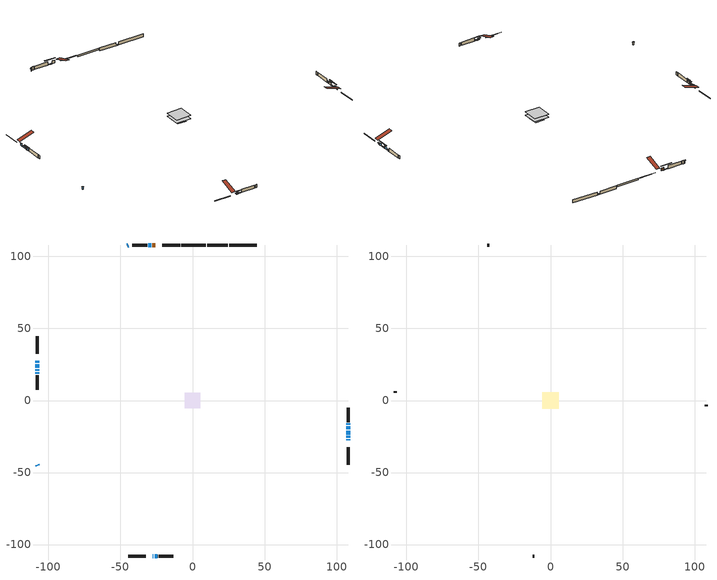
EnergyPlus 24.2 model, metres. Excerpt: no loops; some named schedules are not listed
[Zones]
conditioned space
 floor adiabatic (AdiabaticFloorConstruction): -5.52,-5.52 -5.52,5.52 5.52,5.52 5.52,-5.52 z0.39
 floor foundation (Slab1 construction): -3.34,-3.34 -3.34,3.34 3.34,3.34 3.34,-3.34 z-1.88
 floor foundation (Slab1 construction 1): -2.86,-2.86 -2.86,2.86 2.86,2.86 2.86,-2.86 z-1.88
 floor foundation (Slab1 construction 2): -3.13,-3.13 -3.13,3.13 3.13,3.13 3.13,-3.13 z-0.81
 wall outside (RimJoist1 construction): -8.58,107.93 -20.96,107.93 / -44.7,-107.93 -32.33,-107.93 / -107.93,44.7 -107.93,32.33 / 107.93,-44.7 107.93,-32.33 z0.39:0.69
 wall outside (AdiabaticWallConstruction 1): -25.73,107.93 -27.86,107.93 z0.39:2.42
 wall outside (AdiabaticWallConstruction): 107.93,-27.55 107.93,-26.85 z0.39:1.09; -44.7,107.93 -45.23,107.4 / -107.93,27.55 -107.93,26.2 / -107.93,-44.7 -107.4,-45.23 z0.39:2.04; -27.56,-107.93 -27.07,-107.93 z0.39:0.63; -26.15,-107.93 -24.29,-107.93 z0.39:1.02; 107.93,-25.92 107.93,-24.62 z0.39:1.76; 107.93,-23.69 107.93,-20.84 / -28.79,107.93 -30.64,107.93 z0.39:0.9; -107.93,25.27 -107.93,22.72 z0.39:1.29; 107.93,-19.91 107.93,-17.91 z0.39:2.01; 107.93,-16.98 107.93,-15.94 z0.39:1.44; -107.93,21.79 -107.93,20.64 z0.39:2.14; -107.93,19.71 -107.93,18.41 z0.39:2.07
 wall outside (Wall1 construction): -31.57,107.93 -41.71,107.93 / -23.36,-107.93 -13.23,-107.93 / -107.93,17.48 -107.93,7.34 / 107.93,-15.01 107.93,-4.88 z0.39:2.83
 wall foundation (FoundationWall1 construction): 44.7,107.93 25.38,107.93 z-1.88:0.39
 wall foundation (FoundationWall2 construction): 10.23,107.93,-1.88 10.23,107.93,0.39 23.03,107.93,0.39 23.03,107.93,-1.3 24.46,107.93,-1.3 24.46,107.93,-1.88
 wall foundation (FoundationWall3 construction): 9.3,107.93 -7.65,107.93 z-0.81:0.39
 window (WindowConstruction 11): 107.93,-27.55 107.93,-26.85 z0.39:1.09
 window (WindowConstruction 5): -44.7,107.93 -45.23,107.4 z0.39:2.04
 window (WindowConstruction 6): -107.93,27.55 -107.93,26.2 z0.39:2.04
 window (WindowConstruction 7): -107.93,-44.7 -107.4,-45.23 z0.39:2.04
 window (WindowConstruction 8): -27.55,-107.93 -27.08,-107.93 z0.39:0.63
 window (WindowConstruction 9): -26.15,-107.93 -24.29,-107.93 z0.39:1.02
 window (WindowConstruction 10): 107.93,-25.92 107.93,-24.62 z0.39:1.76
 window (WindowConstruction 12): 107.93,-23.69 107.93,-20.84 z0.39:0.9
 window (WindowConstruction): -107.93,25.27 -107.93,22.72 z0.39:1.29
 window (WindowConstruction 13): -28.79,107.93 -30.64,107.93 z0.39:0.9
 window (WindowConstruction 1): 107.93,-19.91 107.93,-17.91 z0.39:2.01
 window (WindowConstruction 2): 107.93,-16.98 107.93,-15.94 z0.39:1.44
 window (WindowConstruction 3): -107.93,21.79 -107.93,20.64 z0.39:2.14
 window (WindowConstruction 4): -107.93,19.71 -107.93,18.41 z0.39:2.07
 door (Door): -25.73,107.93 -27.86,107.93 z0.39:2.42
 ceiling adiabatic (AdiabaticFloorConstruction): 5.52,-5.52 5.52,5.52 -5.52,5.52 -5.52,-5.52 z0.39
attic - vented
 floor to conditioned space (Floor1 construction Reversed): -5.69,-5.69 -5.69,5.69 5.69,5.69 5.69,-5.69 z2.83
 wall outside (Wall2 construction): -42.63,107.93 -43.78,107.93 / -12.3,-107.93 -11.16,-107.93 / -107.93,6.41 -107.93,5.27 / 107.93,-3.95 107.93,-2.81 z0.39:2.83
 roof outside (Roof1 construction): -24.81,107.93,2.83 -24.81,96.84,6.52 -21.88,96.84,6.52 -21.88,107.93,2.83; -28.48,-107.93,2.83 -28.48,-96.84,6.52 -31.4,-96.84,6.52 -31.4,-107.93,2.83; -107.93,28.48,2.83 -96.84,28.48,6.52 -96.84,31.4,6.52 -107.93,31.4,2.83; 107.93,-28.48,2.83 96.84,-28.48,6.52 96.84,-31.4,6.52 107.93,-31.4,2.83
shading: 107.93,-26.45 107.93,-27.95 108.53,-27.95 108.53,-26.45 z1.49; -45.37,107.26 -44.56,108.07 -44.84,108.35 -45.65,107.54 z2.24; -107.93,25.9 -107.93,27.85 -108.13,27.85 -108.13,25.9 z2.34; -107.26,-45.37 -108.07,-44.56 -108.35,-44.84 -107.54,-45.65 z2.24; -26.28,-107.93 -28.35,-107.93 -28.35,-108.43 -26.28,-108.43 z1.43; -22.59,-107.93 -27.85,-107.93 -27.85,-108.43 -22.59,-108.43 z2.72; 107.93,-24.42 107.93,-26.12 108.43,-26.12 108.43,-24.42 z1.96; 107.93,-18.24 107.93,-26.29 108.43,-26.29 108.43,-18.24 z3.5; -107.93,22.52 -107.93,25.47 -108.43,25.47 -108.43,22.52 z1.49; -33.84,107.93 -25.59,107.93 -25.59,108.33 -33.84,108.33 z4.1; 107.93,-17.71 107.93,-20.11 108.43,-20.11 108.43,-17.71 z2.21; 107.93,-15.74 107.93,-17.18 108.43,-17.18 108.43,-15.74 z1.64; -107.93,19.84 -107.93,22.59 -108.33,22.59 -108.33,19.84 z2.94; -107.93,17.31 -107.93,20.81 -108.33,20.81 -108.33,17.31 z3.17
[Building]
Building 1: Terrain=Suburbs
[Site:Location]
Charlottetown AP_PE: Latitude {deg}=46.29; Longitude {deg}=-63.12; Time Zone {hr}=-4; Elevation {m}=48; Keep Site Location Information=Yes
[Site:GroundTemperature:Shallow]
1.81207, -0.126142, -0.281361, 0.638419, 4.33082, 8.00603, 11.1922, 13.2106, 13.3821, 11.7405, 8.63552, 5.07305
[Site:WaterMainsTemperature]
Calculation Method=Schedule; Temperature Schedule=mains temperature schedule
[Material] Roughness=Rough; Thermal Absorptance=0.9
Name | Thickness {m} | Conductivity {W/m-K} | Density {kg/m3} | Specific Heat {J/kg-K} | Solar Absorptance | Visible Absorptance
asphalt or fiberglass shingles | 0.00635 | 0.162714 | 1121.4 | 1465.45 | 0.4 | 0.4
ceiling loosefill ins | 0.254 | 0.0480833 | 16.02 | 1046.75 | 0.7 | 0.7
ceiling stud and cavity | 0.1397 | 0.178285 | 65.682 | 1177.47 | 0.7 | 0.7
concrete 4.0 in. | 0.1016 | 1.803125 | 2242.8 | 837.4 | 0.7 | 0.7
concrete 8.0 in. | 0.2032 | 1.803125 | 2242.8 | 837.4 | 0.7 | 0.7
door material | 0.04445 | 0.053851 | 512.64 | 1214.23 | 0.7 | 0.7
exterior vertical ins | 0.0460229 | 0.029427 | 32.04 | 1214.23 | 0.7 | 0.7
floor covering | 0.0127 | 0.0433444 | 54.468 | 1339.84 | 0.6 | 0.6
floor rigid ins; wall rigid ins 1 | 0.512978 | 0.029427 | 32.04 | 1214.23 | 0.7 | 0.7
floor stud and cavity | 0.1397 | 1.75129 | 37.0049 | 1207.88 | 0.7 | 0.7
furniture material conditioned space 1 | 0.1524 | 0.115458 | 640.8 | 1214.23 | 0.6 | 0.6
gypsum board | 0.0127 | 0.160291 | 801 | 837.4 | 0.6 | 0.6
gypsum board 1 | 0.0127 | 0.160291 | 801 | 837.4 | 0.7 | 0.7
osb sheathing 0.5 in. | 0.0127 | 0.115458 | 512.64 | 1214.23 | 0.7 | 0.7
osb sheathing 0.75 in. | 0.01905 | 0.115458 | 512.64 | 1214.23 | 0.7 | 0.7
rim joist stud and cavity | 0.0508 | 0.177588 | 50.32683 | 1063.81 | 0.6 | 0.6
wall rigid ins | 0.051816 | 0.029427 | 32.04 | 1214.23 | 0.7 | 0.7
wall stud and cavity | 0.1397 | 0.390845 | 139.0536 | 1170.24 | 0.7 | 0.7
wall stud and cavity 1 | 0.0889 | 6.1454 | 50.32683 | 1063.81 | 0.6 | 0.6
wall stud and cavity 2 | 0.0889 | 0.380278 | 52.3479 | 1209.89 | 0.7 | 0.7
wall stud and cavity 3 | 0.0889 | 0.391764 | 83.0341 | 1211.67 | 0.7 | 0.7
wood siding | 0.0254 | 0.102417 | 544.68 | 1172.36 | 0.4 | 0.4
wood siding 1 | 0.00254 | 0.102417 | 544.68 | 1172.36 | 0.4 | 0.4
wood siding 2; wood siding 3; wood siding 4 | 0.0254 | 0.102417 | 544.68 | 1172.36 | 0.7 | 0.7
[WindowMaterial:SimpleGlazingSystem]
Name | U-Factor {W/m2-K} | Solar Heat Gain Coefficient
WindowMaterial | 3.068959 | 0.65
WindowMaterial 1 | 2.10881 | 0.54
WindowMaterial 10 | 2.98209 | 0.6
WindowMaterial 11 | 2.26609 | 0.41
WindowMaterial 12 | 2.20079 | 0.47
WindowMaterial 2 | 2.10143 | 0.54
WindowMaterial 3 | 3.08997 | 0.54
WindowMaterial 4 | 3.04681 | 0.68
WindowMaterial 5 | 2.958238 | 0.57
WindowMaterial 6 | 2.91622 | 0.63
WindowMaterial 7 | 3.10643 | 0.35
WindowMaterial 8 | 2.15991 | 0.5
WindowMaterial 9 | 2.92587 | 0.61
[Construction]
AdiabaticFloorConstruction: floor stud and cavity, floor rigid ins, osb sheathing 0.75 in., floor covering
AdiabaticWallConstruction: wood siding 3, wall rigid ins 1, wall stud and cavity 2, gypsum board
AdiabaticWallConstruction 1: wood siding 4, wall rigid ins 1, wall stud and cavity 2, gypsum board
Door: door material
Floor1 construction Reversed: gypsum board, ceiling stud and cavity, ceiling loosefill ins
FoundationWall1 construction; FoundationWall3 construction: concrete 8.0 in.
FoundationWall2 construction: concrete 8.0 in., gypsum board 1
furniture construction conditioned space 1: furniture material conditioned space 1
PartitionWallConstruction: gypsum board, wall stud and cavity 3, gypsum board
RimJoist1 construction: wood siding 2, rim joist stud and cavity
Roof1 construction: asphalt or fiberglass shingles
Slab1 construction; Slab1 construction 1; Slab1 construction 2: concrete 4.0 in.
Wall1 construction: wood siding, wall rigid ins, osb sheathing 0.5 in., wall stud and cavity, gypsum board
Wall2 construction: wood siding 1, wall stud and cavity 1
WindowConstruction: WindowMaterial
WindowConstruction 1: WindowMaterial 1
WindowConstruction 10: WindowMaterial 9
WindowConstruction 11: WindowMaterial 10
WindowConstruction 12: WindowMaterial 11
WindowConstruction 13: WindowMaterial 12
WindowConstruction 2: WindowMaterial 2
WindowConstruction 3: WindowMaterial 3
WindowConstruction 4: WindowMaterial 4
WindowConstruction 5; WindowConstruction 7: WindowMaterial 5
WindowConstruction 6: WindowMaterial 6
WindowConstruction 8: WindowMaterial 7
WindowConstruction 9: WindowMaterial 8
[Zone] Multiplier=1; Part of Total Floor Area=Yes
Name | Volume {m3}
attic - vented | 77.67
conditioned space | 563.3
[Space]
Name | Zone | Volume {m3}
attic - vented 1 | attic - vented | 77.67
conditioned space 1 | conditioned space | 563.3
[ZoneInfiltration:EffectiveLeakageArea]
infil attic - vented 1: Zone or Space=attic - vented 1; Schedule=Always On Discrete; Effective Air Leakage Area {cm2}=4638.81; Stack Coefficient=0.000426482; Wind Coefficient=1.39531e-05
[ZoneMixing]
whole house fan mix: Zone or Space=attic - vented; Schedule=Always On Continuous; Design Flow Rate Calculation Method=Flow/Zone; Design Flow Rate {m3/s}=0; Source Zone or Space=conditioned space
[SurfaceProperty:ExposedFoundationPerimeter] Exposed Perimeter Calculation Method=TotalExposedPerimeter
Name | Total Exposed Perimeter {m}
Slab1 | 19.32
Slab1 1 | 14.23
Slab1 2 | 16.95
[InternalMass] Zone or ZoneList=conditioned space; Space or SpaceList=conditioned space 1
Name | Construction | Surface Area {m2}
furniture mass conditioned space 1 | furniture construction conditioned space 1 | 95.3601
partition wall mass | PartitionWallConstruction | 238.4
[Lights]
interior lighting: Zone or ZoneList or Space or SpaceList=conditioned space 1; Schedule=interior lighting schedule; Design Level Calculation Method=LightingLevel; Lighting Level {W}=343.2; Return Air Fraction=0; Fraction Radiant=0.6; Fraction Visible=0.2; Fraction Replaceable=1
[People]
occupants: Zone or ZoneList or Space or SpaceList=conditioned space 1; Number of People Schedule=occupants schedule; Number of People Calculation Method=People; Number of People=3; Fraction Radiant=0.314171; Sensible Heat Fraction=0.56303; Activity Level Schedule=occupants activity schedule; Carbon Dioxide Generation Rate {m3/s-W}=0; Enable ASHRAE 55 Comfort Warnings=No; Mean Radiant Temperature Calculation Type=EnclosureAveraged
[ElectricEquipment] Zone or ZoneList or Space or SpaceList=conditioned space 1; Design Level Calculation Method=EquipmentLevel
Name | Schedule | Design Level {W} | Fraction Latent | Fraction Radiant | Fraction Lost
clothes dryer | clothes dryer schedule | 140.772 | 0.015 | 0.081 | 0.85
clothes washer | clothes washer schedule | 32.1985 | 0.03 | 0.162 | 0.7
cooking range | cooking range schedule | 215.147 | 0.08 | 0.432 | 0.2
dishwasher | dishwasher schedule | 66.8632 | 0.3 | 0.18 | 0.4
fridge | fridge schedule | 72.9452 | 0 | 0.6 | 0
mech vent bath fan 0 | mech vent bath fan 0 schedule | 50.2 | 0 | 0 | 1
mech vent house fan | mech vent house fan schedule | 0 | 0 | 0 | 1
mech vent house fan cfis | mech vent house fan cfis schedule | 0 | 0 | 0 | 0
misc plug loads | misc plug loads schedule | 494.7 | 0.045 | 0.513 | 0.1
whole house fan | Always On Discrete | 0 | 0 | 0 | 1
[OtherEquipment] Zone or ZoneList or Space or SpaceList=conditioned space 1; Design Level Calculation Method=EquipmentLevel
Name | Fuel Type | Schedule | Design Level {W} | Fraction Latent | Fraction Radiant | Fraction Lost
clothes dryer 1 | Electricity | clothes dryer schedule | 0 | 0.015 | 0.081 | 0.85
cooking range 1 | Electricity | cooking range schedule | 0 | 0.08 | 0.432 | 0.2
general water use latent | None | general water use schedule | 62.594 | 1 | 0 | 0
general water use sensible | None | general water use schedule | -61.6891 | 0 | 0.6 | 0
mech vent house fan latent load | None | Always On Discrete | 0 | 1 | 0 | 0
mech vent house fan sensible load | None | Always On Discrete | 0 | 0 | 0 | 0
water heater energy adjustment1 | FuelOilNo2 | Always On Discrete | 0.01 | 0 | 0 | 1
[ZoneInfiltration:DesignFlowRate] Zone or ZoneList or Space or SpaceList=conditioned space 1; Schedule=Always On Discrete; Design Flow Rate Calculation Method=Flow/Zone; Design Flow Rate {m3/s}=0
infil flow; natural vent flow; whole house fan flow
[Foundation:Kiva] Initial Indoor Air Temperature {C}=18; Wall Height Above Grade {m}=0.389992; Wall Depth Below Slab {m}=0.2032
Name | Custom Block Material Name 1 | Custom Block Depth 1 {m} | Custom Block X Position 1 {m} | Custom Block Z Position 1 {m}
Foundation Kiva 1; Foundation Kiva 3
Foundation Kiva 2 | exterior vertical ins | 2.269998 | 0.2159 | 0
[Foundation:Kiva:Settings]
Soil Conductivity {W/m-K}=0.849921; Soil Density {kg/m3}=1842.3; Soil Specific Heat {J/kg-K}=418.7; Ground Solar Absorptivity=0.9; Ground Thermal Absorptivity=0.9; Ground Surface Roughness {m}=0.03; Far-Field Width {m}=40; Deep-Ground Boundary Condition=ZeroFlux; Deep-Ground Depth {m}=40; Minimum Cell Dimension {m}=0.2; Maximum Cell Growth Coefficient=3; Simulation Timestep=Timestep
[Exterior:Lights]
exterior lighting: Schedule=exterior lighting schedule; Design Level {W}=75.6
[Schedule:Constant]
Name | Hourly Value
Always On Continuous; mech vent house fan schedule; mech vent house fan cfis schedule; Always On Discrete | 1
occupants activity schedule | 117.228
fridge schedule | 0
[Schedule:Week:Daily]
interior lighting schedule Week Rule - Jan1-Jan27: interior lighting schedule day, interior lighting schedule day, interior lighting schedule day, interior lighting schedule day, interior lighting schedule day, interior lighting schedule day, interior lighting schedule day, interior lighting schedule default day, interior lighting schedule default day, interior lighting schedule default day, interior lighting schedule default day, interior lighting schedule default day
interior lighting schedule Week Rule - Jan28-Feb3: interior lighting schedule day, interior lighting schedule day, interior lighting schedule day, interior lighting schedule day, interior lighting schedule day 1, interior lighting schedule day 1, interior lighting schedule day 1, interior lighting schedule default day, interior lighting schedule default day, interior lighting schedule default day, interior lighting schedule default day, interior lighting schedule default day
interior lighting schedule Week Rule - Feb4-Feb24: interior lighting schedule day 1, interior lighting schedule day 1, interior lighting schedule day 1, interior lighting schedule day 1, interior lighting schedule day 1, interior lighting schedule day 1, interior lighting schedule day 1, interior lighting schedule default day, interior lighting schedule default day, interior lighting schedule default day, interior lighting schedule default day, interior lighting schedule default day
interior lighting schedule Week Rule - Feb25-Mar3: interior lighting schedule day 1, interior lighting schedule day 1, interior lighting schedule day 1, interior lighting schedule day 1, interior lighting schedule day 2, interior lighting schedule day 2, interior lighting schedule day 2, interior lighting schedule default day, interior lighting schedule default day, interior lighting schedule default day, interior lighting schedule default day, interior lighting schedule default day
interior lighting schedule Week Rule - Mar4-Mar31: interior lighting schedule day 2, interior lighting schedule day 2, interior lighting schedule day 2, interior lighting schedule day 2, interior lighting schedule day 2, interior lighting schedule day 2, interior lighting schedule day 2, interior lighting schedule default day, interior lighting schedule default day, interior lighting schedule default day, interior lighting schedule default day, interior lighting schedule default day
interior lighting schedule Week Rule - Apr1-Apr28: interior lighting schedule day 3, interior lighting schedule day 3, interior lighting schedule day 3, interior lighting schedule day 3, interior lighting schedule day 3, interior lighting schedule day 3, interior lighting schedule day 3, interior lighting schedule default day, interior lighting schedule default day, interior lighting schedule default day, interior lighting schedule default day, interior lighting schedule default day
interior lighting schedule Week Rule - Apr29-May5: interior lighting schedule day 3, interior lighting schedule day 3, interior lighting schedule day 4, interior lighting schedule day 4, interior lighting schedule day 4, interior lighting schedule day 4, interior lighting schedule day 4, interior lighting schedule default day, interior lighting schedule default day, interior lighting schedule default day, interior lighting schedule default day, interior lighting schedule default day
interior lighting schedule Week Rule - May6-May26: interior lighting schedule day 4, interior lighting schedule day 4, interior lighting schedule day 4, interior lighting schedule day 4, interior lighting schedule day 4, interior lighting schedule day 4, interior lighting schedule day 4, interior lighting schedule default day, interior lighting schedule default day, interior lighting schedule default day, interior lighting schedule default day, interior lighting schedule default day
interior lighting schedule Week Rule - May27-Jun2: interior lighting schedule day 4, interior lighting schedule day 4, interior lighting schedule day 4, interior lighting schedule day 4, interior lighting schedule day 4, interior lighting schedule day 5, interior lighting schedule day 5, interior lighting schedule default day, interior lighting schedule default day, interior lighting schedule default day, interior lighting schedule default day, interior lighting schedule default day
interior lighting schedule Week Rule - Jun3-Jun30: interior lighting schedule day 5, interior lighting schedule day 5, interior lighting schedule day 5, interior lighting schedule day 5, interior lighting schedule day 5, interior lighting schedule day 5, interior lighting schedule day 5, interior lighting schedule default day, interior lighting schedule default day, interior lighting schedule default day, interior lighting schedule default day, interior lighting schedule default day
interior lighting schedule Week Rule - Jul1-Jul28: interior lighting schedule day 6, interior lighting schedule day 6, interior lighting schedule day 6, interior lighting schedule day 6, interior lighting schedule day 6, interior lighting schedule day 6, interior lighting schedule day 6, interior lighting schedule default day, interior lighting schedule default day, interior lighting schedule default day, interior lighting schedule default day, interior lighting schedule default day
interior lighting schedule Week Rule - Jul29-Aug4: interior lighting schedule day 6, interior lighting schedule day 6, interior lighting schedule day 6, interior lighting schedule day 7, interior lighting schedule day 7, interior lighting schedule day 7, interior lighting schedule day 7, interior lighting schedule default day, interior lighting schedule default day, interior lighting schedule default day, interior lighting schedule default day, interior lighting schedule default day
interior lighting schedule Week Rule - Aug5-Aug25: interior lighting schedule day 7, interior lighting schedule day 7, interior lighting schedule day 7, interior lighting schedule day 7, interior lighting schedule day 7, interior lighting schedule day 7, interior lighting schedule day 7, interior lighting schedule default day, interior lighting schedule default day, interior lighting schedule default day, interior lighting schedule default day, interior lighting schedule default day
interior lighting schedule Week Rule - Aug26-Sep1: interior lighting schedule day 7, interior lighting schedule day 7, interior lighting schedule day 7, interior lighting schedule day 7, interior lighting schedule day 7, interior lighting schedule day 7, interior lighting schedule day 8, interior lighting schedule default day, interior lighting schedule default day, interior lighting schedule default day, interior lighting schedule default day, interior lighting schedule default day
interior lighting schedule Week Rule - Sep2-Sep29: interior lighting schedule day 8, interior lighting schedule day 8, interior lighting schedule day 8, interior lighting schedule day 8, interior lighting schedule day 8, interior lighting schedule day 8, interior lighting schedule day 8, interior lighting schedule default day, interior lighting schedule default day, interior lighting schedule default day, interior lighting schedule default day, interior lighting schedule default day
interior lighting schedule Week Rule - Sep30-Oct6: interior lighting schedule day 8, interior lighting schedule day 9, interior lighting schedule day 9, interior lighting schedule day 9, interior lighting schedule day 9, interior lighting schedule day 9, interior lighting schedule day 9, interior lighting schedule default day, interior lighting schedule default day, interior lighting schedule default day, interior lighting schedule default day, interior lighting schedule default day
interior lighting schedule Week Rule - Oct7-Oct27: interior lighting schedule day 9, interior lighting schedule day 9, interior lighting schedule day 9, interior lighting schedule day 9, interior lighting schedule day 9, interior lighting schedule day 9, interior lighting schedule day 9, interior lighting schedule default day, interior lighting schedule default day, interior lighting schedule default day, interior lighting schedule default day, interior lighting schedule default day
interior lighting schedule Week Rule - Oct28-Nov3: interior lighting schedule day 9, interior lighting schedule day 9, interior lighting schedule day 9, interior lighting schedule day 9, interior lighting schedule day 10, interior lighting schedule day 10, interior lighting schedule day 10, interior lighting schedule default day, interior lighting schedule default day, interior lighting schedule default day, interior lighting schedule default day, interior lighting schedule default day
interior lighting schedule Week Rule - Nov4-Nov24: interior lighting schedule day 10, interior lighting schedule day 10, interior lighting schedule day 10, interior lighting schedule day 10, interior lighting schedule day 10, interior lighting schedule day 10, interior lighting schedule day 10, interior lighting schedule default day, interior lighting schedule default day, interior lighting schedule default day, interior lighting schedule default day, interior lighting schedule default day
interior lighting schedule Week Rule - Nov25-Dec1: interior lighting schedule day 10, interior lighting schedule day 10, interior lighting schedule day 10, interior lighting schedule day 10, interior lighting schedule day 10, interior lighting schedule day 10, interior lighting schedule day 11, interior lighting schedule default day, interior lighting schedule default day, interior lighting schedule default day, interior lighting schedule default day, interior lighting schedule default day
interior lighting schedule Week Rule - Dec2-Dec31: interior lighting schedule day 11, interior lighting schedule day 11, interior lighting schedule day 11, interior lighting schedule day 11, interior lighting schedule day 11, interior lighting schedule day 11, interior lighting schedule day 11, interior lighting schedule default day, interior lighting schedule default day, interior lighting schedule default day, interior lighting schedule default day, interior lighting schedule default day
occupants schedule Week Rule - Jan1-Dec31: occupants schedule day, occupants schedule day, occupants schedule day, occupants schedule day, occupants schedule day, occupants schedule day, occupants schedule day, occupants schedule default day, occupants schedule default day, occupants schedule default day, occupants schedule default day, occupants schedule default day
clothes dryer schedule Week Rule - Jan1-Dec31: clothes dryer schedule day, clothes dryer schedule day, clothes dryer schedule day, clothes dryer schedule day, clothes dryer schedule day, clothes dryer schedule day, clothes dryer schedule day, clothes dryer schedule default day, clothes dryer schedule default day, clothes dryer schedule default day, clothes dryer schedule default day, clothes dryer schedule default day
clothes washer schedule Week Rule - Jan1-Dec31: clothes washer schedule day, clothes washer schedule day, clothes washer schedule day, clothes washer schedule day, clothes washer schedule day, clothes washer schedule day, clothes washer schedule day, clothes washer schedule default day, clothes washer schedule default day, clothes washer schedule default day, clothes washer schedule default day, clothes washer schedule default day
cooking range schedule Week Rule - Jan1-Dec31: cooking range schedule day, cooking range schedule day, cooking range schedule day, cooking range schedule day, cooking range schedule day, cooking range schedule day, cooking range schedule day, cooking range schedule default day, cooking range schedule default day, cooking range schedule default day, cooking range schedule default day, cooking range schedule default day
dishwasher schedule Week Rule - Jan1-Dec31: dishwasher schedule day, dishwasher schedule day, dishwasher schedule day, dishwasher schedule day, dishwasher schedule day, dishwasher schedule day, dishwasher schedule day, dishwasher schedule default day, dishwasher schedule default day, dishwasher schedule default day, dishwasher schedule default day, dishwasher schedule default day
mech vent bath fan 0 schedule Week Rule - Jan1-Dec31: mech vent bath fan 0 schedule day, mech vent bath fan 0 schedule day, mech vent bath fan 0 schedule day, mech vent bath fan 0 schedule day, mech vent bath fan 0 schedule day, mech vent bath fan 0 schedule day, mech vent bath fan 0 schedule day, mech vent bath fan 0 schedule default day, mech vent bath fan 0 schedule default day, mech vent bath fan 0 schedule default day, mech vent bath fan 0 schedule default day, mech vent bath fan 0 schedule default day
misc plug loads schedule Week Rule - Jan1-Dec31: misc plug loads schedule day, misc plug loads schedule day, misc plug loads schedule day, misc plug loads schedule day, misc plug loads schedule day, misc plug loads schedule day, misc plug loads schedule day, misc plug loads schedule default day, misc plug loads schedule default day, misc plug loads schedule default day, misc plug loads schedule default day, misc plug loads schedule default day
general water use schedule Week Rule - Jan1-Dec31: general water use schedule day, general water use schedule day, general water use schedule day, general water use schedule day, general water use schedule day, general water use schedule day, general water use schedule day, general water use schedule default day, general water use schedule default day, general water use schedule default day, general water use schedule default day, general water use schedule default day
exterior lighting schedule Week Rule - Jan1-Jan27: exterior lighting schedule day, exterior lighting schedule day, exterior lighting schedule day, exterior lighting schedule day, exterior lighting schedule day, exterior lighting schedule day, exterior lighting schedule day, exterior lighting schedule default day, exterior lighting schedule default day, exterior lighting schedule default day, exterior lighting schedule default day, exterior lighting schedule default day
exterior lighting schedule Week Rule - Jan28-Feb3: exterior lighting schedule day, exterior lighting schedule day, exterior lighting schedule day, exterior lighting schedule day, exterior lighting schedule day 1, exterior lighting schedule day 1, exterior lighting schedule day 1, exterior lighting schedule default day, exterior lighting schedule default day, exterior lighting schedule default day, exterior lighting schedule default day, exterior lighting schedule default day
exterior lighting schedule Week Rule - Feb4-Feb24: exterior lighting schedule day 1, exterior lighting schedule day 1, exterior lighting schedule day 1, exterior lighting schedule day 1, exterior lighting schedule day 1, exterior lighting schedule day 1, exterior lighting schedule day 1, exterior lighting schedule default day, exterior lighting schedule default day, exterior lighting schedule default day, exterior lighting schedule default day, exterior lighting schedule default day
exterior lighting schedule Week Rule - Feb25-Mar3: exterior lighting schedule day 1, exterior lighting schedule day 1, exterior lighting schedule day 1, exterior lighting schedule day 1, exterior lighting schedule day 2, exterior lighting schedule day 2, exterior lighting schedule day 2, exterior lighting schedule default day, exterior lighting schedule default day, exterior lighting schedule default day, exterior lighting schedule default day, exterior lighting schedule default day
exterior lighting schedule Week Rule - Mar4-Mar31: exterior lighting schedule day 2, exterior lighting schedule day 2, exterior lighting schedule day 2, exterior lighting schedule day 2, exterior lighting schedule day 2, exterior lighting schedule day 2, exterior lighting schedule day 2, exterior lighting schedule default day, exterior lighting schedule default day, exterior lighting schedule default day, exterior lighting schedule default day, exterior lighting schedule default day
exterior lighting schedule Week Rule - Apr1-Apr28: exterior lighting schedule day 3, exterior lighting schedule day 3, exterior lighting schedule day 3, exterior lighting schedule day 3, exterior lighting schedule day 3, exterior lighting schedule day 3, exterior lighting schedule day 3, exterior lighting schedule default day, exterior lighting schedule default day, exterior lighting schedule default day, exterior lighting schedule default day, exterior lighting schedule default day
exterior lighting schedule Week Rule - Apr29-May5: exterior lighting schedule day 3, exterior lighting schedule day 3, exterior lighting schedule day 4, exterior lighting schedule day 4, exterior lighting schedule day 4, exterior lighting schedule day 4, exterior lighting schedule day 4, exterior lighting schedule default day, exterior lighting schedule default day, exterior lighting schedule default day, exterior lighting schedule default day, exterior lighting schedule default day
exterior lighting schedule Week Rule - May6-May26: exterior lighting schedule day 4, exterior lighting schedule day 4, exterior lighting schedule day 4, exterior lighting schedule day 4, exterior lighting schedule day 4, exterior lighting schedule day 4, exterior lighting schedule day 4, exterior lighting schedule default day, exterior lighting schedule default day, exterior lighting schedule default day, exterior lighting schedule default day, exterior lighting schedule default day
exterior lighting schedule Week Rule - May27-Jun2: exterior lighting schedule day 4, exterior lighting schedule day 4, exterior lighting schedule day 4, exterior lighting schedule day 4, exterior lighting schedule day 4, exterior lighting schedule day 5, exterior lighting schedule day 5, exterior lighting schedule default day, exterior lighting schedule default day, exterior lighting schedule default day, exterior lighting schedule default day, exterior lighting schedule default day
exterior lighting schedule Week Rule - Jun3-Jun30: exterior lighting schedule day 5, exterior lighting schedule day 5, exterior lighting schedule day 5, exterior lighting schedule day 5, exterior lighting schedule day 5, exterior lighting schedule day 5, exterior lighting schedule day 5, exterior lighting schedule default day, exterior lighting schedule default day, exterior lighting schedule default day, exterior lighting schedule default day, exterior lighting schedule default day
exterior lighting schedule Week Rule - Jul1-Jul28: exterior lighting schedule day 6, exterior lighting schedule day 6, exterior lighting schedule day 6, exterior lighting schedule day 6, exterior lighting schedule day 6, exterior lighting schedule day 6, exterior lighting schedule day 6, exterior lighting schedule default day, exterior lighting schedule default day, exterior lighting schedule default day, exterior lighting schedule default day, exterior lighting schedule default day
exterior lighting schedule Week Rule - Jul29-Aug4: exterior lighting schedule day 6, exterior lighting schedule day 6, exterior lighting schedule day 6, exterior lighting schedule day 7, exterior lighting schedule day 7, exterior lighting schedule day 7, exterior lighting schedule day 7, exterior lighting schedule default day, exterior lighting schedule default day, exterior lighting schedule default day, exterior lighting schedule default day, exterior lighting schedule default day
exterior lighting schedule Week Rule - Aug5-Aug25: exterior lighting schedule day 7, exterior lighting schedule day 7, exterior lighting schedule day 7, exterior lighting schedule day 7, exterior lighting schedule day 7, exterior lighting schedule day 7, exterior lighting schedule day 7, exterior lighting schedule default day, exterior lighting schedule default day, exterior lighting schedule default day, exterior lighting schedule default day, exterior lighting schedule default day
exterior lighting schedule Week Rule - Aug26-Sep1: exterior lighting schedule day 7, exterior lighting schedule day 7, exterior lighting schedule day 7, exterior lighting schedule day 7, exterior lighting schedule day 7, exterior lighting schedule day 7, exterior lighting schedule day 8, exterior lighting schedule default day, exterior lighting schedule default day, exterior lighting schedule default day, exterior lighting schedule default day, exterior lighting schedule default day
exterior lighting schedule Week Rule - Sep2-Sep29: exterior lighting schedule day 8, exterior lighting schedule day 8, exterior lighting schedule day 8, exterior lighting schedule day 8, exterior lighting schedule day 8, exterior lighting schedule day 8, exterior lighting schedule day 8, exterior lighting schedule default day, exterior lighting schedule default day, exterior lighting schedule default day, exterior lighting schedule default day, exterior lighting schedule default day
exterior lighting schedule Week Rule - Sep30-Oct6: exterior lighting schedule day 8, exterior lighting schedule day 9, exterior lighting schedule day 9, exterior lighting schedule day 9, exterior lighting schedule day 9, exterior lighting schedule day 9, exterior lighting schedule day 9, exterior lighting schedule default day, exterior lighting schedule default day, exterior lighting schedule default day, exterior lighting schedule default day, exterior lighting schedule default day
exterior lighting schedule Week Rule - Oct7-Oct27: exterior lighting schedule day 9, exterior lighting schedule day 9, exterior lighting schedule day 9, exterior lighting schedule day 9, exterior lighting schedule day 9, exterior lighting schedule day 9, exterior lighting schedule day 9, exterior lighting schedule default day, exterior lighting schedule default day, exterior lighting schedule default day, exterior lighting schedule default day, exterior lighting schedule default day
[Schedule:Year]
interior lighting schedule: interior lighting schedule Week Rule - Jan1-Jan27, 1, 1, 1, 27, interior lighting schedule Week Rule - Jan28-Feb3, 1, 28, 2, 3, interior lighting schedule Week Rule - Feb4-Feb24, 2, 4, 2, 24, interior lighting schedule Week Rule - Feb25-Mar3, 2, 25, 3, 3, interior lighting schedule Week Rule - Mar4-Mar31, 3, 4, 3, 31, interior lighting schedule Week Rule - Apr1-Apr28, 4, 1, 4, 28, interior lighting schedule Week Rule - Apr29-May5, 4, 29, 5, 5, interior lighting schedule Week Rule - May6-May26, 5, 6, 5, 26, interior lighting schedule Week Rule - May27-Jun2, 5, 27, 6, 2, interior lighting schedule Week Rule - Jun3-Jun30, 6, 3, 6, 30, interior lighting schedule Week Rule - Jul1-Jul28, 7, 1, 7, 28, interior lighting schedule Week Rule - Jul29-Aug4, 7, 29, 8, 4, interior lighting schedule Week Rule - Aug5-Aug25, 8, 5, 8, 25, interior lighting schedule Week Rule - Aug26-Sep1, 8, 26, 9, 1, interior lighting schedule Week Rule - Sep2-Sep29, 9, 2, 9, 29, interior lighting schedule Week Rule - Sep30-Oct6, 9, 30, 10, 6, interior lighting schedule Week Rule - Oct7-Oct27, 10, 7, 10, 27, interior lighting schedule Week Rule - Oct28-Nov3, 10, 28, 11, 3, interior lighting schedule Week Rule - Nov4-Nov24, 11, 4, 11, 24, interior lighting schedule Week Rule - Nov25-Dec1, 11, 25, 12, 1, interior lighting schedule Week Rule - Dec2-Dec31, 12, 2, 12, 31
occupants schedule: occupants schedule Week Rule - Jan1-Dec31, 1, 1, 12, 31
clothes dryer schedule: clothes dryer schedule Week Rule - Jan1-Dec31, 1, 1, 12, 31
clothes washer schedule: clothes washer schedule Week Rule - Jan1-Dec31, 1, 1, 12, 31
cooking range schedule: cooking range schedule Week Rule - Jan1-Dec31, 1, 1, 12, 31
dishwasher schedule: dishwasher schedule Week Rule - Jan1-Dec31, 1, 1, 12, 31
mech vent bath fan 0 schedule: mech vent bath fan 0 schedule Week Rule - Jan1-Dec31, 1, 1, 12, 31
misc plug loads schedule: misc plug loads schedule Week Rule - Jan1-Dec31, 1, 1, 12, 31
general water use schedule: general water use schedule Week Rule - Jan1-Dec31, 1, 1, 12, 31
exterior lighting schedule: exterior lighting schedule Week Rule - Jan1-Jan27, 1, 1, 1, 27, exterior lighting schedule Week Rule - Jan28-Feb3, 1, 28, 2, 3, exterior lighting schedule Week Rule - Feb4-Feb24, 2, 4, 2, 24, exterior lighting schedule Week Rule - Feb25-Mar3, 2, 25, 3, 3, exterior lighting schedule Week Rule - Mar4-Mar31, 3, 4, 3, 31, exterior lighting schedule Week Rule - Apr1-Apr28, 4, 1, 4, 28, exterior lighting schedule Week Rule - Apr29-May5, 4, 29, 5, 5, exterior lighting schedule Week Rule - May6-May26, 5, 6, 5, 26, exterior lighting schedule Week Rule - May27-Jun2, 5, 27, 6, 2, exterior lighting schedule Week Rule - Jun3-Jun30, 6, 3, 6, 30, exterior lighting schedule Week Rule - Jul1-Jul28, 7, 1, 7, 28, exterior lighting schedule Week Rule - Jul29-Aug4, 7, 29, 8, 4, exterior lighting schedule Week Rule - Aug5-Aug25, 8, 5, 8, 25, exterior lighting schedule Week Rule - Aug26-Sep1, 8, 26, 9, 1, exterior lighting schedule Week Rule - Sep2-Sep29, 9, 2, 9, 29, exterior lighting schedule Week Rule - Sep30-Oct6, 9, 30, 10, 6, exterior lighting schedule Week Rule - Oct7-Oct27, 10, 7, 10, 27, exterior lighting schedule Week Rule - Oct28-Nov3, 10, 28, 11, 3, exterior lighting schedule Week Rule - Nov4-Nov24, 11, 4, 11, 24, exterior lighting schedule Week Rule - Nov25-Dec1, 11, 25, 12, 1, exterior lighting schedule Week Rule - Dec2-Dec31, 12, 2, 12, 31
[Schedule:Compact]
mains temperature schedule: Through: 01/01, For: AllDays, Until: 24:00, 6.42333, Through: 01/02, For: AllDays, Until: 24:00, 6.35944, Through: 01/03, For: AllDays, Until: 24:00, 6.29611, Through: 01/04, For: AllDays, Until: 24:00, 6.23333, Through: 01/05, For: AllDays, Until: 24:00, 6.17222, Through: 01/06, For: AllDays, Until: 24:00, 6.11222, Through: 01/07, For: AllDays, Until: 24:00, 6.05278, Through: 01/08, For: AllDays, Until: 24:00, 5.995, Through: 01/09, For: AllDays, Until: 24:00, 5.93778, Through: 01/10, For: AllDays, Until: 24:00, 5.88222, Through: 01/11, For: AllDays, Until: 24:00, 5.82722, Through: 01/12, For: AllDays, Until: 24:00, 5.77389, Through: 01/13, For: AllDays, Until: 24:00, 5.72111, Through: 01/14, For: AllDays, Until: 24:00, 5.67, Through: 01/15, For: AllDays, Until: 24:00, 5.62, Through: 01/16, For: AllDays, Until: 24:00, 5.57111, Through: 01/17, For: AllDays, Until: 24:00, 5.52389, Through: 01/18, For: AllDays, Until: 24:00, 5.47722, Through: 01/19, For: AllDays, Until: 24:00, 5.43222, Through: 01/20, For: AllDays, Until: 24:00, 5.38833, Through: 01/21, For: AllDays, Until: 24:00, 5.34611, Through: 01/22, For: AllDays, Until: 24:00, 5.305, Through: 01/23, For: AllDays, Until: 24:00, 5.265, Through: 01/24, For: AllDays, Until: 24:00, 5.22611, Through: 01/25, For: AllDays, Until: 24:00, 5.18889, Through: 01/26, For: AllDays, Until: 24:00, 5.15333, Through: 01/27, For: AllDays, Until: 24:00, 5.11833, Through: 01/28, For: AllDays, Until: 24:00, 5.08556, Through: 01/29, For: AllDays, Until: 24:00, 5.05333, Through: 01/30, For: AllDays, Until: 24:00, 5.02278, Through: 01/31, For: AllDays, Until: 24:00, 4.99389, Through: 02/01, For: AllDays, Until: 24:00, 4.96611, Through: 02/02, For: AllDays, Until: 24:00, 4.94, Through: 02/03, For: AllDays, Until: 24:00, 4.915, Through: 02/04, For: AllDays, Until: 24:00, 4.89167, Through: 02/05, For: AllDays, Until: 24:00, 4.87, Through: 02/06, For: AllDays, Until: 24:00, 4.84944, Through: 02/07, For: AllDays, Until: 24:00, 4.83, Through: 02/08, For: AllDays, Until: 24:00, 4.81222, Through: 02/09, For: AllDays, Until: 24:00, 4.79611, Through: 02/10, For: AllDays, Until: 24:00, 4.78167, Through: 02/11, For: AllDays, Until: 24:00, 4.76833, Through: 02/12, For: AllDays, Until: 24:00, 4.75611, Through: 02/13, For: AllDays, Until: 24:00, 4.74611, Through: 02/14, For: AllDays, Until: 24:00, 4.73722, Through: 02/15, For: AllDays, Until: 24:00, 4.72944, Through: 02/16, For: AllDays, Until: 24:00, 4.72389, Through: 02/17, For: AllDays, Until: 24:00, 4.71944, Through: 02/18, For: AllDays, Until: 24:00, 4.71611, Through: 02/19, For: AllDays, Until: 24:00, 4.715, Through: 02/20, For: AllDays, Until: 24:00, 4.715, Through: 02/21, For: AllDays, Until: 24:00, 4.71611, Through: 02/22, For: AllDays, Until: 24:00, 4.71944, Through: 02/23, For: AllDays, Until: 24:00, 4.72389, Through: 02/24, For: AllDays, Until: 24:00, 4.72944, Through: 02/25, For: AllDays, Until: 24:00, 4.73722, Through: 02/26, For: AllDays, Until: 24:00, 4.74611, Through: 02/27, For: AllDays, Until: 24:00, 4.75611, Through: 02/28, For: AllDays, Until: 24:00, 4.76778, Through: 03/01, For: AllDays, Until: 24:00, 4.78111, Through: 03/02, For: AllDays, Until: 24:00, 4.79611, Through: 03/03, For: AllDays, Until: 24:00, 4.81222, Through: 03/04, For: AllDays, Until: 24:00, 4.83, Through: 03/05, For: AllDays, Until: 24:00, 4.84889, Through: 03/06, For: AllDays, Until: 24:00, 4.86944, Through: 03/07, For: AllDays, Until: 24:00, 4.89167, Through: 03/08, For: AllDays, Until: 24:00, 4.915, Through: 03/09, For: AllDays, Until: 24:00, 4.93944, Through: 03/10, For: AllDays, Until: 24:00, 4.96611, Through: 03/11, For: AllDays, Until: 24:00, 4.99333, Through: 03/12, For: AllDays, Until: 24:00, 5.02278, Through: 03/13, For: AllDays, Until: 24:00, 5.05333, Through: 03/14, For: AllDays, Until: 24:00, 5.085, Through: 03/15, For: AllDays, Until: 24:00, 5.11833, Through: 03/16, For: AllDays, Until: 24:00, 5.15278, Through: 03/17, For: AllDays, Until: 24:00, 5.18833, Through: 03/18, For: AllDays, Until: 24:00, 5.22556, Through: 03/19, For: AllDays, Until: 24:00, 5.26444, Through: 03/20, For: AllDays, Until: 24:00, 5.30444, Through: 03/21, For: AllDays, Until: 24:00, 5.34556, Through: 03/22, For: AllDays, Until: 24:00, 5.38778, Through: 03/23, For: AllDays, Until: 24:00, 5.43167, Through: 03/24, For: AllDays, Until: 24:00, 5.47667, Through: 03/25, For: AllDays, Until: 24:00, 5.52333, Through: 03/26, For: AllDays, Until: 24:00, 5.57056, Through: 03/27, For: AllDays, Until: 24:00, 5.61944, Through: 03/28, For: AllDays, Until: 24:00, 5.66944, Through: 03/29, For: AllDays, Until: 24:00, 5.72056, Through: 03/30, For: AllDays, Until: 24:00, 5.77333, Through: 03/31, For: AllDays, Until: 24:00, 5.82667, Through: 04/01, For: AllDays, Until: 24:00, 5.88111, Through: 04/02, For: AllDays, Until: 24:00, 5.93722, Through: 04/03, For: AllDays, Until: 24:00, 5.99389, Through: 04/04, For: AllDays, Until: 24:00, 6.05222, Through: 04/05, For: AllDays, Until: 24:00, 6.11111, Through: 04/06, For: AllDays, Until: 24:00, 6.17167, Through: 04/07, For: AllDays, Until: 24:00, 6.23278, Through: 04/08, For: AllDays, Until: 24:00, 6.295, Through: 04/09, For: AllDays, Until: 24:00, 6.35833, Through: 04/10, For: AllDays, Until: 24:00, 6.42278, Through: 04/11, For: AllDays, Until: 24:00, 6.48778, Through: 04/12, For: AllDays, Until: 24:00, 6.55444, Through: 04/13, For: AllDays, Until: 24:00, 6.62167, Through: 04/14, For: AllDays, Until: 24:00, 6.68944, Through: 04/15, For: AllDays, Until: 24:00, 6.75833, Through: 04/16, For: AllDays, Until: 24:00, 6.82833, Through: 04/17, For: AllDays, Until: 24:00, 6.89889, Through: 04/18, For: AllDays, Until: 24:00, 6.97056, Through: 04/19, For: AllDays, Until: 24:00, 7.04278, Through: 04/20, For: AllDays, Until: 24:00, 7.11611, Through: 04/21, For: AllDays, Until: 24:00, 7.19, Through: 04/22, For: AllDays, Until: 24:00, 7.265, Through: 04/23, For: AllDays, Until: 24:00, 7.34, Through: 04/24, For: AllDays, Until: 24:00, 7.41611, Through: 04/25, For: AllDays, Until: 24:00, 7.49333, Through: 04/26, For: AllDays, Until: 24:00, 7.57056, Through: 04/27, For: AllDays, Until: 24:00, 7.64889, Through: 04/28, For: AllDays, Until: 24:00, 7.72722, Through: 04/29, For: AllDays, Until: 24:00, 7.80667, Through: 04/30, For: AllDays, Until: 24:00, 7.88667, Through: 05/01, For: AllDays, Until: 24:00, 7.96722, Through: 05/02, For: AllDays, Until: 24:00, 8.04778, Through: 05/03, For: AllDays, Until: 24:00, 8.12944, Through: 05/04, For: AllDays, Until: 24:00, 8.21111, Through: 05/05, For: AllDays, Until: 24:00, 8.29333, Through: 05/06, For: AllDays, Until: 24:00, 8.37611, Through: 05/07, For: AllDays, Until: 24:00, 8.45944, Through: 05/08, For: AllDays, Until: 24:00, 8.54278, Through: 05/09, For: AllDays, Until: 24:00, 8.62667, Through: 05/10, For: AllDays, Until: 24:00, 8.71111, Through: 05/11, For: AllDays, Until: 24:00, 8.79556, Through: 05/12, For: AllDays, Until: 24:00, 8.88056, Through: 05/13, For: AllDays, Until: 24:00, 8.96556, Through: 05/14, For: AllDays, Until: 24:00, 9.05056, Through: 05/15, For: AllDays, Until: 24:00, 9.13611, Through: 05/16, For: AllDays, Until: 24:00, 9.22167, Through: 05/17, For: AllDays, Until: 24:00, 9.30722, Through: 05/18, For: AllDays, Until: 24:00, 9.39333, Through: 05/19, For: AllDays, Until: 24:00, 9.47944, Through: 05/20, For: AllDays, Until: 24:00, 9.56556, Through: 05/21, For: AllDays, Until: 24:00, 9.65167, Through: 05/22, For: AllDays, Until: 24:00, 9.73778, Through: 05/23, For: AllDays, Until: 24:00, 9.82389, Through: 05/24, For: AllDays, Until: 24:00, 9.90944, Through: 05/25, For: AllDays, Until: 24:00, 9.99556, Through: 05/26, For: AllDays, Until: 24:00, 10.0817, Through: 05/27, For: AllDays, Until: 24:00, 10.1678, Through: 05/28, For: AllDays, Until: 24:00, 10.2533, Through: 05/29, For: AllDays, Until: 24:00, 10.3389, Through: 05/30, For: AllDays, Until: 24:00, 10.4239, Through: 05/31, For: AllDays, Until: 24:00, 10.5094, Through: 06/01, For: AllDays, Until: 24:00, 10.5944, Through: 06/02, For: AllDays, Until: 24:00, 10.6789, Through: 06/03, For: AllDays, Until: 24:00, 10.7633, Through: 06/04, For: AllDays, Until: 24:00, 10.8472, Through: 06/05, For: AllDays, Until: 24:00, 10.9311, Through: 06/06, For: AllDays, Until: 24:00, 11.0144, Through: 06/07, For: AllDays, Until: 24:00, 11.0972, Through: 06/08, For: AllDays, Until: 24:00, 11.18, Through: 06/09, For: AllDays, Until: 24:00, 11.2622, Through: 06/10, For: AllDays, Until: 24:00, 11.3439, Through: 06/11, For: AllDays, Until: 24:00, 11.425, Through: 06/12, For: AllDays, Until: 24:00, 11.5056, Through: 06/13, For: AllDays, Until: 24:00, 11.5861, Through: 06/14, For: AllDays, Until: 24:00, 11.6656, Through: 06/15, For: AllDays, Until: 24:00, 11.7444, Through: 06/16, For: AllDays, Until: 24:00, 11.8228, Through: 06/17, For: AllDays, Until: 24:00, 11.9006, Through: 06/18, For: AllDays, Until: 24:00, 11.9778, Through: 06/19, For: AllDays, Until: 24:00, 12.0544, Through: 06/20, For: AllDays, Until: 24:00, 12.1306, Through: 06/21, For: AllDays, Until: 24:00, 12.2056, Through: 06/22, For: AllDays, Until: 24:00, 12.28, Through: 06/23, For: AllDays, Until: 24:00, 12.3533, Through: 06/24, For: AllDays, Until: 24:00, 12.4261, Through: 06/25, For: AllDays, Until: 24:00, 12.4983, Through: 06/26, For: AllDays, Until: 24:00, 12.5694, Through: 06/27, For: AllDays, Until: 24:00, 12.64, Through: 06/28, For: AllDays, Until: 24:00, 12.7094, Through: 06/29, For: AllDays, Until: 24:00, 12.7778, Through: 06/30, For: AllDays, Until: 24:00, 12.8456, Through: 07/01, For: AllDays, Until: 24:00, 12.9122, Through: 07/02, For: AllDays, Until: 24:00, 12.9783, Through: 07/03, For: AllDays, Until: 24:00, 13.0428, Through: 07/04, For: AllDays, Until: 24:00, 13.1067, Through: 07/05, For: AllDays, Until: 24:00, 13.17, Through: 07/06, For: AllDays, Until: 24:00, 13.2317, Through: 07/07, For: AllDays, Until: 24:00, 13.2922, Through: 07/08, For: AllDays, Until: 24:00, 13.3522, Through: 07/09, For: AllDays, Until: 24:00, 13.4111, Through: 07/10, For: AllDays, Until: 24:00, 13.4683, Through: 07/11, For: AllDays, Until: 24:00, 13.525, Through: 07/12, For: AllDays, Until: 24:00, 13.5806, Through: 07/13, For: AllDays, Until: 24:00, 13.6344, Through: 07/14, For: AllDays, Until: 24:00, 13.6878, Through: 07/15, For: AllDays, Until: 24:00, 13.7394, Through: 07/16, For: AllDays, Until: 24:00, 13.79, Through: 07/17, For: AllDays, Until: 24:00, 13.8394, Through: 07/18, For: AllDays, Until: 24:00, 13.8878, Through: 07/19, For: AllDays, Until: 24:00, 13.935, Through: 07/20, For: AllDays, Until: 24:00, 13.9806, Through: 07/21, For: AllDays, Until: 24:00, 14.025, Through: 07/22, For: AllDays, Until: 24:00, 14.0683, Through: 07/23, For: AllDays, Until: 24:00, 14.1106, Through: 07/24, For: AllDays, Until: 24:00, 14.1511, Through: 07/25, For: AllDays, Until: 24:00, 14.19, Through: 07/26, For: AllDays, Until: 24:00, 14.2283, Through: 07/27, For: AllDays, Until: 24:00, 14.265, Through: 07/28, For: AllDays, Until: 24:00, 14.3, Through: 07/29, For: AllDays, Until: 24:00, 14.3344, Through: 07/30, For: AllDays, Until: 24:00, 14.3667, Through: 07/31, For: AllDays, Until: 24:00, 14.3983, Through: 08/01, For: AllDays, Until: 24:00, 14.4278, Through: 08/02, For: AllDays, Until: 24:00, 14.4561, Through: 08/03, For: AllDays, Until: 24:00, 14.4833, Through: 08/04, For: AllDays, Until: 24:00, 14.5089, Through: 08/05, For: AllDays, Until: 24:00, 14.5333, Through: 08/06, For: AllDays, Until: 24:00, 14.5561, Through: 08/07, For: AllDays, Until: 24:00, 14.5772, Through: 08/08, For: AllDays, Until: 24:00, 14.5972, Through: 08/09, For: AllDays, Until: 24:00, 14.6156, Through: 08/10, For: AllDays, Until: 24:00, 14.6328, Through: 08/11, For: AllDays, Until: 24:00, 14.6483, Through: 08/12, For: AllDays, Until: 24:00, 14.6622, Through: 08/13, For: AllDays, Until: 24:00, 14.675, Through: 08/14, For: AllDays, Until: 24:00, 14.6861, Through: 08/15, For: AllDays, Until: 24:00, 14.6961, Through: 08/16, For: AllDays, Until: 24:00, 14.7044, Through: 08/17, For: AllDays, Until: 24:00, 14.7111, Through: 08/18, For: AllDays, Until: 24:00, 14.7161, Through: 08/19, For: AllDays, Until: 24:00, 14.72, Through: 08/20, For: AllDays, Until: 24:00, 14.7222, Through: 08/21, For: AllDays, Until: 24:00, 14.7233, Through: 08/22, For: AllDays, Until: 24:00, 14.7228, Through: 08/23, For: AllDays, Until: 24:00, 14.7206, Through: 08/24, For: AllDays, Until: 24:00, 14.7167, Through: 08/25, For: AllDays, Until: 24:00, 14.7117, Through: 08/26, For: AllDays, Until: 24:00, 14.705, Through: 08/27, For: AllDays, Until: 24:00, 14.6972, Through: 08/28, For: AllDays, Until: 24:00, 14.6878, Through: 08/29, For: AllDays, Until: 24:00, 14.6767, Through: 08/30, For: AllDays, Until: 24:00, 14.6639, Through: 08/31, For: AllDays, Until: 24:00, 14.65, Through: 09/01, For: AllDays, Until: 24:00, 14.635, Through: 09/02, For: AllDays, Until: 24:00, 14.6178, Through: 09/03, For: AllDays, Until: 24:00, 14.5994, Through: 09/04, For: AllDays, Until: 24:00, 14.58, Through: 09/05, For: AllDays, Until: 24:00, 14.5589, Through: 09/06, For: AllDays, Until: 24:00, 14.5361, Through: 09/07, For: AllDays, Until: 24:00, 14.5122, Through: 09/08, For: AllDays, Until: 24:00, 14.4867, Through: 09/09, For: AllDays, Until: 24:00, 14.46, Through: 09/10, For: AllDays, Until: 24:00, 14.4317, Through: 09/11, For: AllDays, Until: 24:00, 14.4017, Through: 09/12, For: AllDays, Until: 24:00, 14.3706, Through: 09/13, For: AllDays, Until: 24:00, 14.3383, Through: 09/14, For: AllDays, Until: 24:00, 14.3044, Through: 09/15, For: AllDays, Until: 24:00, 14.2694, Through: 09/16, For: AllDays, Until: 24:00, 14.2328, Through: 09/17, For: AllDays, Until: 24:00, 14.195, Through: 09/18, For: AllDays, Until: 24:00, 14.1561, Through: 09/19, For: AllDays, Until: 24:00, 14.1156, Through: 09/20, For: AllDays, Until: 24:00, 14.0733, Through: 09/21, For: AllDays, Until: 24:00, 14.0306, Through: 09/22, For: AllDays, Until: 24:00, 13.9861, Through: 09/23, For: AllDays, Until: 24:00, 13.9406, Through: 09/24, For: AllDays, Until: 24:00, 13.8939, Through: 09/25, For: AllDays, Until: 24:00, 13.8456, Through: 09/26, For: AllDays, Until: 24:00, 13.7961, Through: 09/27, For: AllDays, Until: 24:00, 13.7456, Through: 09/28, For: AllDays, Until: 24:00, 13.6939, Through: 09/29, For: AllDays, Until: 24:00, 13.6411, Through: 09/30, For: AllDays, Until: 24:00, 13.5872, Through: 10/01, For: AllDays, Until: 24:00, 13.5317, Through: 10/02, For: AllDays, Until: 24:00, 13.4756, Through: 10/03, For: AllDays, Until: 24:00, 13.4178, Through: 10/04, For: AllDays, Until: 24:00, 13.3594, Through: 10/05, For: AllDays, Until: 24:00, 13.3, Through: 10/06, For: AllDays, Until: 24:00, 13.2394, Through: 10/07, For: AllDays, Until: 24:00, 13.1772, Through: 10/08, For: AllDays, Until: 24:00, 13.1144, Through: 10/09, For: AllDays, Until: 24:00, 13.0511, Through: 10/10, For: AllDays, Until: 24:00, 12.9861, Through: 10/11, For: AllDays, Until: 24:00, 12.9206, Through: 10/12, For: AllDays, Until: 24:00, 12.8539, Through: 10/13, For: AllDays, Until: 24:00, 12.7861, Through: 10/14, For: AllDays, Until: 24:00, 12.7178, Through: 10/15, For: AllDays, Until: 24:00, 12.6483, Through: 10/16, For: AllDays, Until: 24:00, 12.5783, Through: 10/17, For: AllDays, Until: 24:00, 12.5072, Through: 10/18, For: AllDays, Until: 24:00, 12.435, Through: 10/19, For: AllDays, Until: 24:00, 12.3622, Through: 10/20, For: AllDays, Until: 24:00, 12.2889, Through: 10/21, For: AllDays, Until: 24:00, 12.2144, Through: 10/22, For: AllDays, Until: 24:00, 12.1394, Through: 10/23, For: AllDays, Until: 24:00, 12.0639, Through: 10/24, For: AllDays, Until: 24:00, 11.9872, Through: 10/25, For: AllDays, Until: 24:00, 11.9106, Through: 10/26, For: AllDays, Until: 24:00, 11.8328, Through: 10/27, For: AllDays, Until: 24:00, 11.7544, Through: 10/28, For: AllDays, Until: 24:00, 11.675, Through: 10/29, For: AllDays, Until: 24:00, 11.5956, Through: 10/30, For: AllDays, Until: 24:00, 11.5156, Through: 10/31, For: AllDays, Until: 24:00, 11.435, Through: 11/01, For: AllDays, Until: 24:00, 11.3539, Through: 11/02, For: AllDays, Until: 24:00, 11.2722, Through: 11/03, For: AllDays, Until: 24:00, 11.19, Through: 11/04, For: AllDays, Until: 24:00, 11.1078, Through: 11/05, For: AllDays, Until: 24:00, 11.0244, Through: 11/06, For: AllDays, Until: 24:00, 10.9411, Through: 11/07, For: AllDays, Until: 24:00, 10.8578, Through: 11/08, For: AllDays, Until: 24:00, 10.7739, Through: 11/09, For: AllDays, Until: 24:00, 10.6894, Through: 11/10, For: AllDays, Until: 24:00, 10.6044, Through: 11/11, For: AllDays, Until: 24:00, 10.52, Through: 11/12, For: AllDays, Until: 24:00, 10.4344, Through: 11/13, For: AllDays, Until: 24:00, 10.3494, Through: 11/14, For: AllDays, Until: 24:00, 10.2639, Through: 11/15, For: AllDays, Until: 24:00, 10.1783, Through: 11/16, For: AllDays, Until: 24:00, 10.0922, Through: 11/17, For: AllDays, Until: 24:00, 10.0061, Through: 11/18, For: AllDays, Until: 24:00, 9.92056, Through: 11/19, For: AllDays, Until: 24:00, 9.83444, Through: 11/20, For: AllDays, Until: 24:00, 9.74833, Through: 11/21, For: AllDays, Until: 24:00, 9.66222, Through: 11/22, For: AllDays, Until: 24:00, 9.57611, Through: 11/23, For: AllDays, Until: 24:00, 9.49, Through: 11/24, For: AllDays, Until: 24:00, 9.40389, Through: 11/25, For: AllDays, Until: 24:00, 9.31778, Through: 11/26, For: AllDays, Until: 24:00, 9.23222, Through: 11/27, For: AllDays, Until: 24:00, 9.14667, Through: 11/28, For: AllDays, Until: 24:00, 9.06111, Through: 11/29, For: AllDays, Until: 24:00, 8.97611, Through: 11/30, For: AllDays, Until: 24:00, 8.89056, Through: 12/01, For: AllDays, Until: 24:00, 8.80611, Through: 12/02, For: AllDays, Until: 24:00, 8.72167, Through: 12/03, For: AllDays, Until: 24:00, 8.63722, Through: 12/04, For: AllDays, Until: 24:00, 8.55333, Through: 12/05, For: AllDays, Until: 24:00, 8.47, Through: 12/06, For: AllDays, Until: 24:00, 8.38667, Through: 12/07, For: AllDays, Until: 24:00, 8.30389, Through: 12/08, For: AllDays, Until: 24:00, 8.22111, Through: 12/09, For: AllDays, Until: 24:00, 8.13944, Through: 12/10, For: AllDays, Until: 24:00, 8.05778, Through: 12/11, For: AllDays, Until: 24:00, 7.97667, Through: 12/12, For: AllDays, Until: 24:00, 7.89667, Through: 12/13, For: AllDays, Until: 24:00, 7.81667, Through: 12/14, For: AllDays, Until: 24:00, 7.73722, Through: 12/15, For: AllDays, Until: 24:00, 7.65833, Through: 12/16, For: AllDays, Until: 24:00, 7.58, Through: 12/17, For: AllDays, Until: 24:00, 7.50278, Through: 12/18, For: AllDays, Until: 24:00, 7.42556, Through: 12/19, For: AllDays, Until: 24:00, 7.34944, Through: 12/20, For: AllDays, Until: 24:00, 7.27389, Through: 12/21, For: AllDays, Until: 24:00, 7.19944, Through: 12/22, For: AllDays, Until: 24:00, 7.12556, Through: 12/23, For: AllDays, Until: 24:00, 7.05222, Through: 12/24, For: AllDays, Until: 24:00, 6.97944, Through: 12/25, For: AllDays, Until: 24:00, 6.90778, Through: 12/26, For: AllDays, Until: 24:00, 6.83722, Through: 12/27, For: AllDays, Until: 24:00, 6.76722, Through: 12/28, For: AllDays, Until: 24:00, 6.69778, Through: 12/29, For: AllDays, Until: 24:00, 6.63, Through: 12/30, For: AllDays, Until: 24:00, 6.56222, Through: 12/31, For: AllDays, Until: 24:00, 6.49611
